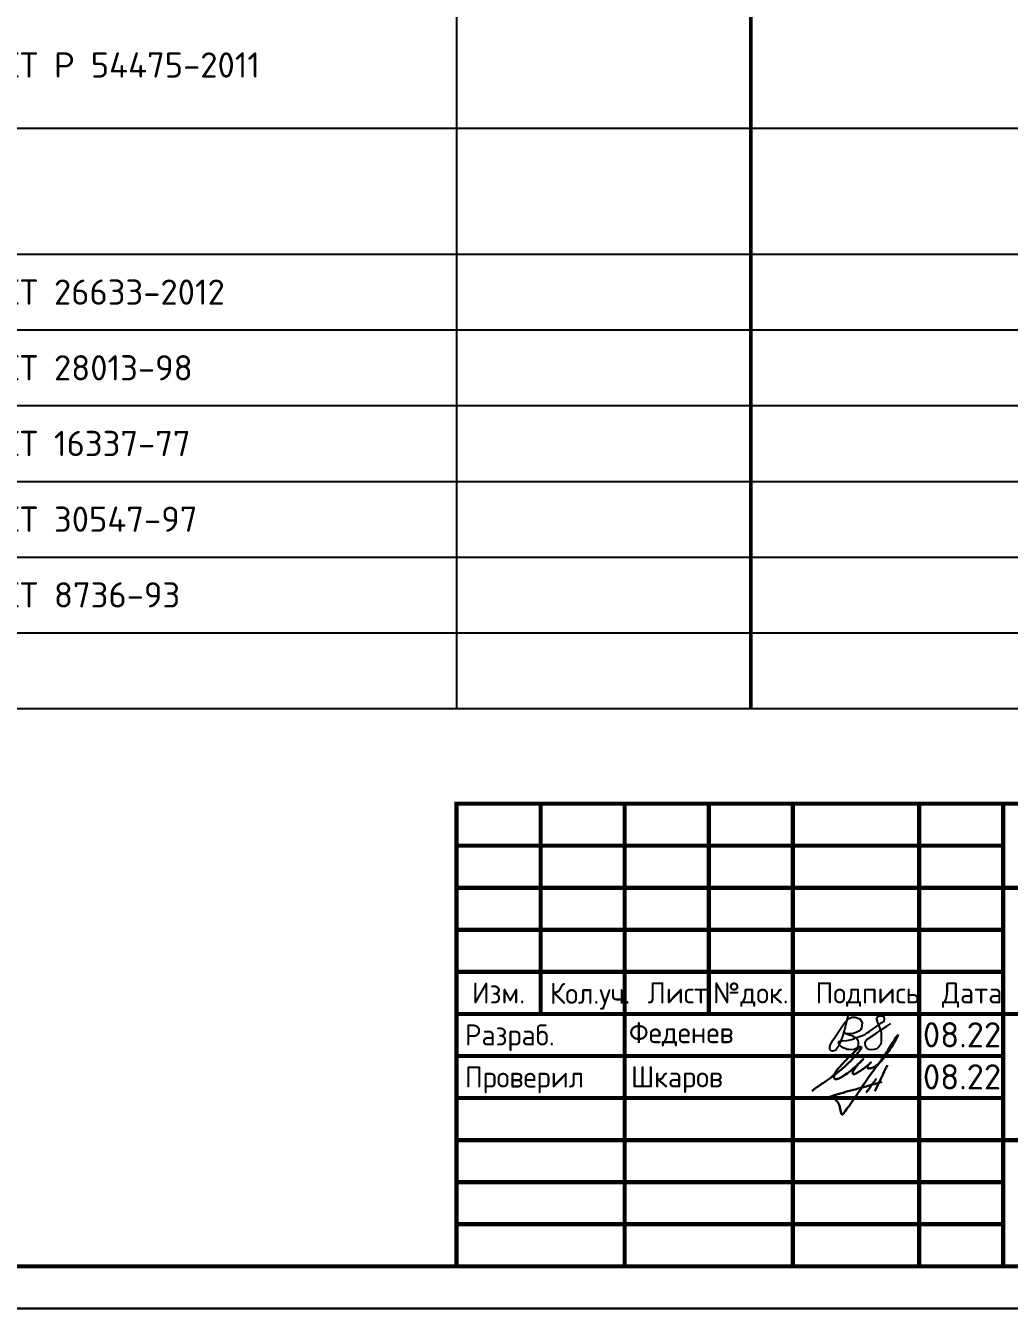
# Model space of a CAD drawing. Header units: millimetres. Extents: x 1601 to 14530, y 1157 to 3820.
# Drawn here: x 12892.2 to 13009.2, y 2831 to 2983.5 of the extents above; entities that cross this region are included whole.
import ezdxf
from ezdxf.enums import TextEntityAlignment as Align

# ---------------------------------------------------------------- set-up
doc = ezdxf.new("R2010")
doc.units = ezdxf.units.MM
for name, color, linetype, lineweight in [('Размерный', 4, 'Continuous', 30), ('Размеры на чертеже', 250, 'Continuous', 25), ('таблица', 250, 'Continuous', 35)]:
    doc.layers.add(name, color=color, linetype=linetype, lineweight=lineweight)
doc.layers.add('рамка', color=7, linetype='Continuous')
doc.styles.add('-ISOCPEUR-', font='isocpeur.TTF')
doc.styles.add('GOST', font='GOST Common.ttf')

# ---------------------------------------------------------------- blocks, each defined once
blk = doc.blocks.new('*T338')
at = {"layer": 'таблица', "color": 7, "lineweight": 50, "transparency": 16777216}
for p, q in [((0, 0), (395, 0)), ((0, 0), (0, -20.43)), ((20, 0), (20, -20.43)), ((150, 0), (150, -20.43)), ((210, 0), (210, -20.43)), ((245, 0), (245, -20.43)), ((290, 0), (290, -20.43)), ((310, 0), (310, -20.43)), ((330, 0), (330, -20.43)), ((355, 0), (355, -20.43)), ((395, 0), (395, -20.43))]:
    blk.add_line(p, q, dxfattribs=at)
at = {"layer": 'таблица', "color": 0, "lineweight": 50, "transparency": 16777216}
for p, q in [((0, -20.43), (150, -20.43)), ((0, -20.43), (0, -220.68)), ((20, -20.43), (20, -29.43)), ((210, -20.43), (395, -20.43)), ((210, -20.43), (210, -65.65)), ((245, -20.43), (245, -84.33)), ((395, -20.43), (395, -220.68)), ((20, -47.65), (20, -220.68)), ((355, -56.65), (355, -65.65)), ((290, -65.65), (290, -75.11)), ((310, -65.65), (310, -84.33)), ((330, -65.65), (330, -84.33)), ((210, -75.11), (210, -102.33)), ((245, -102.33), (245, -220.68)), ((290, -121.68), (290, -220.68)), ((355, -166.68), (355, -175.68)), ((330, -175.68), (330, -184.68)), ((355, -193.68), (355, -220.68)), ((0, -202.68), (20, -202.68)), ((330, -202.68), (355, -202.68)), ((330, -211.68), (330, -220.68))]:
    blk.add_line(p, q, dxfattribs=at)
at = {"layer": 'таблица', "color": 0, "linetype": 'ByBlock', "lineweight": 50, "transparency": 16777216}
for p, q in [((150, -20.43), (210, -20.43)), ((150, -20.43), (150, -47.65)), ((290, -20.43), (290, -56.65)), ((310, -20.43), (310, -65.65)), ((330, -20.43), (330, -56.65)), ((150, -56.65), (150, -220.68)), ((290, -75.11), (290, -121.68)), ((245, -84.33), (245, -102.33)), ((310, -84.33), (310, -220.68)), ((330, -84.33), (330, -166.68)), ((330, -184.68), (330, -193.68))]:
    blk.add_line(p, q, dxfattribs=at)
at = {"layer": 'таблица', "color": 0, "linetype": 'ByBlock', "lineweight": -2, "transparency": 16777216}
for p, q in [((355, -20.43), (355, -56.65)), ((20, -29.43), (20, -47.65)), ((210, -29.43), (290, -29.43)), ((355, -29.43), (395, -29.43)), ((355, -38.65), (395, -38.65)), ((150, -47.65), (150, -56.65)), ((210, -56.65), (290, -56.65)), ((290, -56.65), (290, -65.65)), ((330, -56.65), (355, -56.65)), ((330, -56.65), (330, -65.65)), ((20, -65.65), (150, -65.65)), ((210, -65.65), (210, -75.11)), ((290, -65.65), (330, -65.65)), ((355, -65.65), (355, -166.68)), ((330, -75.11), (355, -75.11)), ((210, -84.33), (290, -84.33)), ((210, -93.33), (290, -93.33)), ((310, -93.33), (355, -93.33)), ((210, -102.33), (245, -102.33)), ((210, -102.33), (210, -220.68)), ((245, -121.68), (290, -121.68)), ((330, -166.68), (355, -166.68)), ((330, -166.68), (330, -175.68)), ((355, -175.68), (355, -193.68)), ((310, -184.68), (330, -184.68)), ((330, -193.68), (355, -193.68)), ((330, -193.68), (330, -211.68)), ((310, -211.68), (330, -211.68)), ((310, -220.68), (330, -220.68))]:
    blk.add_line(p, q, dxfattribs=at)
at = {"layer": 'таблица', "color": 0, "lineweight": 25, "transparency": 16777216}
for p, q in [((0, -29.43), (20, -29.43)), ((0, -38.65), (20, -38.65)), ((210, -38.65), (290, -38.65)), ((0, -47.65), (20, -47.65)), ((210, -47.65), (290, -47.65)), ((355, -47.65), (395, -47.65)), ((0, -56.65), (20, -56.65)), ((355, -56.65), (395, -56.65)), ((0, -65.65), (20, -65.65)), ((210, -65.65), (290, -65.65)), ((330, -65.65), (395, -65.65)), ((0, -75.11), (20, -75.11)), ((210, -75.11), (290, -75.11)), ((310, -75.11), (330, -75.11)), ((355, -75.11), (395, -75.11)), ((0, -84.33), (20, -84.33)), ((310, -84.33), (395, -84.33)), ((0, -93.33), (20, -93.33)), ((355, -93.33), (395, -93.33)), ((0, -102.33), (20, -102.33)), ((355, -102.33), (395, -102.33)), ((0, -111.33), (20, -111.33)), ((210, -111.33), (245, -111.33)), ((355, -111.33), (395, -111.33)), ((0, -121.68), (20, -121.68)), ((210, -121.68), (245, -121.68)), ((355, -121.68), (395, -121.68)), ((0, -136.68), (20, -136.68)), ((210, -136.68), (290, -136.68)), ((355, -136.68), (395, -136.68)), ((0, -151.68), (20, -151.68)), ((210, -151.68), (290, -151.68)), ((355, -151.68), (395, -151.68)), ((0, -166.68), (20, -166.68)), ((210, -166.68), (290, -166.68)), ((355, -166.68), (395, -166.68)), ((0, -175.68), (20, -175.68)), ((210, -175.68), (290, -175.68)), ((330, -175.68), (395, -175.68)), ((0, -184.68), (20, -184.68)), ((210, -184.68), (290, -184.68)), ((330, -184.68), (395, -184.68)), ((0, -193.68), (20, -193.68)), ((210, -193.68), (290, -193.68)), ((355, -193.68), (395, -193.68)), ((210, -202.68), (290, -202.68)), ((355, -202.68), (395, -202.68)), ((0, -211.68), (20, -211.68)), ((210, -211.68), (290, -211.68)), ((330, -211.68), (395, -211.68)), ((0, -220.68), (20, -220.68)), ((210, -220.68), (290, -220.68)), ((330, -220.68), (395, -220.68))]:
    blk.add_line(p, q, dxfattribs=at)
at = {"layer": 'таблица', "color": 0, "linetype": 'ByBlock', "lineweight": 25, "transparency": 16777216}
for p, q in [((20, -29.43), (210, -29.43)), ((290, -29.43), (355, -29.43)), ((20, -38.65), (210, -38.65)), ((290, -38.65), (355, -38.65)), ((20, -47.65), (210, -47.65)), ((290, -47.65), (355, -47.65)), ((20, -56.65), (210, -56.65)), ((290, -56.65), (330, -56.65)), ((150, -65.65), (210, -65.65)), ((20, -75.11), (210, -75.11)), ((290, -75.11), (310, -75.11)), ((20, -84.33), (210, -84.33)), ((290, -84.33), (310, -84.33)), ((20, -93.33), (210, -93.33)), ((290, -93.33), (310, -93.33)), ((20, -102.33), (210, -102.33)), ((245, -102.33), (355, -102.33)), ((20, -111.33), (210, -111.33)), ((245, -111.33), (355, -111.33)), ((20, -121.68), (210, -121.68)), ((290, -121.68), (355, -121.68)), ((20, -136.68), (210, -136.68)), ((290, -136.68), (355, -136.68)), ((20, -151.68), (210, -151.68)), ((290, -151.68), (355, -151.68)), ((20, -166.68), (210, -166.68)), ((290, -166.68), (330, -166.68)), ((20, -175.68), (210, -175.68)), ((290, -175.68), (330, -175.68)), ((20, -184.68), (210, -184.68)), ((290, -184.68), (310, -184.68)), ((20, -193.68), (210, -193.68)), ((290, -193.68), (330, -193.68)), ((20, -202.68), (210, -202.68)), ((290, -202.68), (330, -202.68)), ((20, -211.68), (210, -211.68)), ((290, -211.68), (310, -211.68)), ((20, -220.68), (210, -220.68)), ((290, -220.68), (310, -220.68))]:
    blk.add_line(p, q, dxfattribs=at)
at = {"layer": 'таблица', "color": 7, "transparency": 16777216, "char_height": 3, "attachment_point": 5, "style": '-ISOCPEUR-'}
for s, insert, width in [('Ед. изме-ре- ния', (300, -10.22), 17), ('Тип, марка, обозначение документа, опросного листа', (180, -10.22), 57), ('Масса 1 ед., кг.', (342.5, -10.22), 22), ('Поз.', (10, -10.22), 17), ('Наименование и техническая характеристика', (85, -10.22), 127), ('Код продукции', (227.5, -10.22), 32), ('Поставщик', (267.5, -10.22), 42), ('Коли-чест-во', (320, -10.22), 17), ('Примечание', (375, -10.22), 37), ('ФБС 1', (10, -34.04), 17), ('ФБС 2', (10, -43.15), 17), ('Б-3', (10, -52.15), 17), ('Б-3', (10, -61.15), 17), ('809', (342.5, -61.15), 22), ('4', (320, -70.38), 20), ('1', (10, -79.72), 17), ('2', (320, -79.72), 17), ('2963', (342.5, -79.72), 22), ('2', (10, -88.83), 17), ('3', (10, -97.83), 17), ('4', (10, -106.83), 17), ('5', (10, -116.51), 17), ('6', (10, -129.18), 17), ('7', (10, -144.18), 17)]:
    blk.add_mtext(s, dxfattribs=dict(at, insert=insert, width=width))
at = {"layer": 'таблица', "color": 0, "transparency": 16777216, "char_height": 3, "style": '-ISOCPEUR-'}
for s, insert, width, attachment_point in [('{\\fGOST Common|b0|i0|c204|p34;\\L\\C256;Тепловая камера ТК-8013}', (21.5, -24.93), 127, 4), ('ФБС 24.4.6 - Т', (21.5, -34.04), 127, 4), ('ГОСТ 13579- 2018', (151.5, -34.04), 57, 4), ('шт', (300, -34.04), 17, 5), ('13', (320, -34.04), 17, 5), ('1300', (342.5, -34.04), 22, 5), ('ФБС 9.4.6 - Т', (21.5, -43.15), 127, 4), ('ГОСТ 13579- 2018', (151.5, -43.15), 57, 4), ('шт', (300, -43.15), 17, 5), ('18', (320, -43.15), 17, 5), ('500', (342.5, -43.15), 22, 5), ('Балка перекрытия Б2', (21.5, -52.15), 127, 4), ('3.006.1-8, вып.1-2', (151.5, -52.15), 57, 4), ('шт', (300, -52.15), 17, 5), ('1', (320, -52.15), 17, 5), ('430', (342.5, -52.15), 22, 5), ('Балка перекрытия Б5', (21.5, -61.15), 127, 4), ('3.006.1-8, вып.1-2', (151.5, -61.15), 57, 4), ('шт', (300, -61.15), 17, 5), ('2', (320, -61.15), 17, 5), ('Стремянка СМ1', (21.5, -70.38), 127, 4), (' СМ1', (151.5, -70.38), 57, 4), ('шт', (300, -70.38), 17, 5), ('31.1', (342.5, -70.38), 22, 5), ('ВП 31-18 (2отв)', (21.5, -79.72), 127, 4), ('РК 2303-86', (151.5, -79.72), 57, 4), ('шт', (300, -79.72), 17, 5), ('Люк С (В125) К.1-60', (21.5, -88.83), 127, 4), ('ГОСТ 3634-2019', (151.5, -88.83), 57, 4), ('шт', (300, -88.83), 17, 5), ('4', (320, -88.83), 17, 5), ('70', (342.5, -88.83), 22, 5), ('      50*5, L=530', (21.5, -97.83), 127, 4), ('1,8', (342.5, -97.83), 22, 5), ('ГОСТ 8509-93', (151.5, -97.83), 57, 4), ('шт', (300, -97.83), 17, 5), ('4', (320, -97.83), 17, 5), ('%%C12А400, L=550', (21.5, -106.83), 127, 4), ('0,5', (342.5, -106.83), 22, 5), ('{\\C0;ГОСТ 34028-2016}', (151.5, -106.83), 57, 4), ('шт', (300, -106.83), 17, 5), ('8', (320, -106.83), 17, 5), ('%%C10А400, L=680', (21.5, -116.51), 127, 4), ('{\\C0;ГОСТ 34028-2016}', (151.5, -116.51), 57, 4), ('44', (320, -116.51), 17, 5), ('0,4', (342.5, -116.51), 22, 5), ('шт', (300, -116.51), 17, 5), ('\\A1;Футляр труба  {\\H0.7x;\\S219*7,0 ГОСТ 3262-75/В Ст 20 ГОСТ 10705-80 ;}', (21.5, -129.18), 127, 4), ('{\\W0.9;\\T0.95;ГОСТ 3262-75/ГОСТ 10705-80}', (151.5, -129.18), 57, 4), ('0.60', (320, -129.18), 17, 5), ('36,60', (342.5, -129.18), 22, 5), ('м', (300, -129.18), 17, 5), ('Труба ПВХ DN 160 мм с кольцевой жесткость SN8', (21.5, -144.18), 127, 4), ('ГОСТ Р 54475-2011', (151.5, -144.18), 57, 4), ('3,00', (320, -144.18), 17, 5), ('3,69', (342.5, -144.18), 22, 5), ('м', (300, -144.18), 17, 5), ('{\\LМатериалы}', (21.5, -159.18), 127, 4), ('\\A1;Бетон В15, F150, W4 (днище, местные заделки) ', (21.5, -171.18), 127, 4), ('\\A1;м{\\H0.7x;\\S3^ ;}', (300, -171.18), 17, 5), ('ГОСТ 26633-2012', (151.5, -171.18), 57, 4), ('7,1', (320, -171.18), 17, 5), ('Раствор кладочный цеметный М100, Пк2', (21.5, -180.18), 127, 4), ('\\A1;м{\\H0.7x;\\S3^ ;}', (300, -180.18), 17, 5), ('2,6', (320, -180.18), 17, 5), ('ГОСТ 28013-98', (151.5, -180.18), 57, 4), ('Мембрана "Planter"', (21.5, -189.18), 127, 4), ('\\A1;м{\\H0.7x;\\S2^ ;}', (300, -189.18), 17, 5), ('ГОСТ 16337-77', (151.5, -189.18), 57, 4), ('60', (320, -189.18), 17, 5), ('Техноэласт ЭПП', (21.5, -198.18), 127, 4), ('ГОСТ 30547-97', (151.5, -198.18), 57, 4), ('\\A1;м{\\H0.7x;\\S2^ ;}', (300, -198.18), 17, 5), ('120', (320, -198.18), 17, 5), ('{\\W0.9;\\T0.9;Песок строительный с коэффициентом 20 м/сут. }', (21.5, -207.18), 127, 4), ('ГОСТ 8736-93', (151.5, -207.18), 57, 4), ('\\A1;м{\\H0.7x;\\S3^ ;}', (300, -207.18), 17, 5), ('3,2', (320, -207.18), 17, 5)]:
    blk.add_mtext(s, dxfattribs=dict(at, insert=insert, width=width, attachment_point=attachment_point))
blk = doc.blocks.new('*U427')
blk.add_lwpolyline([(0, 0), (420, 0), (420, -297), (0, -297)], close=True)
at = {"const_width": 0.5}
blk.add_lwpolyline([(20, -5), (415, -5), (415, -292), (20, -292)], close=True, dxfattribs=at)
for points in [[(230, -292), (230, -237), (415, -237)], [(240, -237), (240, -262)], [(250, -237), (250, -292)], [(260, -237), (260, -262)], [(270, -237), (270, -292)], [(285, -237), (285, -292)], [(295, -237), (295, -292)], [(230, -242), (295, -242)], [(230, -247), (295, -247)], [(295, -247), (415, -247)], [(230, -252), (295, -252)], [(230, -257), (295, -257)], [(230, -262), (415, -262)], [(230, -267), (295, -267)], [(230, -272), (295, -272)], [(230, -277), (295, -277)], [(295, -277), (415, -277)], [(230, -282), (295, -282)], [(230, -287), (295, -287)]]:
    blk.add_lwpolyline(points, dxfattribs=at)
at = {"style": 'GOST'}
for s, p in [('Изм.', (235, -259.5)), ('Кол.уч.', (245.89, -259.55)), ('Лист', (256.3, -259.5)), ('№док.', (265, -259.5)), ('Подпись', (278.88, -259.5)), ('Дата', (291.31, -259.5))]:
    blk.add_text(s, height=2.5, dxfattribs=at).set_placement(p, align=Align.MIDDLE_CENTER)
for s, p in [('Разраб.', (231, -264.5)), ('Проверил', (231, -269.5))]:
    blk.add_text(s, height=2.5, dxfattribs=at).set_placement(p, align=Align.MIDDLE_LEFT)
blk.add_attdef('РАЗРАБОТАЛ', text='', height=2.5, dxfattribs=at).set_placement((250.5, -264.22), align=Align.MIDDLE_LEFT)
blk.add_attdef('ПРОВЕРИЛ', (250.75, -270.73), '', height=2.5, dxfattribs=at)
at = {"style": 'GOST', "flags": 8}
for tag, p in [('ЛИСТ', (387.6, -271.87)), ('ЛИСТОВ', (405.3, -271.86)), ('ФОРМАТ', (380.97, -294.75))]:
    blk.add_attdef(tag, text='', height=3, dxfattribs=at).set_placement(p, align=Align.MIDDLE_CENTER)
blk.add_attdef('ИМЯ_ЧЕРТЕЖА_001', (321.53, -284.99), '', height=3, dxfattribs=at)
blk = doc.blocks.new('подпись')
at = {"lineweight": 30}
for points in [[(-0.82, -1.23), (-0.21, -0.8), (0.43, -0.36), (0.86, -0.08), (1.32, 0.25), (2, 0.77), (2.8, 1.4), (3.27, 1.83), (3.84, 2.36), (4.46, 3.07), (5.01, 3.73), (5.08, 3.95), (5.01, 4.03), (4.91, 4), (4.76, 3.88), (4.33, 3.49), (3.4, 2.58), (2.34, 1.43), (1.83, 0.48), (1.87, 0.23), (1.99, 0.16), (2.17, 0.16), (2.41, 0.25), (3.02, 0.6), (3.71, 1.09), (4.34, 1.62), (5.32, 2.55), (4.75, 1.98), (4.27, 1.36), (4.08, 1.05), (4.07, 0.85), (4.11, 0.78), (4.25, 0.78), (4.42, 0.84), (4.78, 1.05), (5.16, 1.3), (5.47, 1.51), (5.72, 1.73), (6.05, 1.99), (6.23, 2.18), (5.94, 1.88), (5.8, 1.63), (5.8, 1.5), (5.89, 1.44), (6.13, 1.46), (6.57, 1.6), (6.9, 1.79), (7.5, 2.39), (8.04, 3.08), (8.61, 3.92), (9.15, 4.76), (9.43, 5.33), (8, 3.26), (6.29, 0.88), (3.58, -3.07), (3.05, -3.8), (2.85, -4.05), (2.49, -2.98), (2.12, -2.39), (1.3, -1.96), (1.02, -2.03), (2.91, -1.44), (4.7, -0.96), (7.51, -0.15)], [(8.19, 1.85), (6.68, -1.27)], [(6.86, 0.23), (5.67, -1.43)]]:
    blk.add_spline(points, degree=3, dxfattribs=at)
blk = doc.blocks.new('Подпись Леха')
at = {"layer": 'рамка'}
blk.add_blockref('подпись', (2.7, 0.11), dxfattribs=at)

msp = doc.modelspace()

# ---------------------------------------------------------------- linework, layer by layer
msp.add_line((12602.6464, 2830.9949), (13320.0553, 2830.9949))
msp.add_lwpolyline([(12989.9958, 2865.7886), (12989.8956, 2865.267), (12989.687, 2864.4099), (12989.3702, 2863.3288), (12988.9062, 2862.1683), (12988.5874, 2861.6974), (12988.3939, 2861.5982), (12988.2001, 2861.574), (12988.0113, 2861.5982), (12987.9144, 2861.7095), (12987.8659, 2861.8934), (12987.8708, 2862.1016), (12987.9676, 2862.363), (12988.271, 2862.9226), (12989.5449, 2864.8369), (12990.0414, 2865.4106), (12990.4913, 2865.6045), (12990.8715, 2865.5967), (12991.4377, 2865.4339), (12991.7015, 2864.961), (12991.6782, 2864.5733), (12991.6209, 2864.3103), (12991.5045, 2864.126), (12991.3007, 2863.9417), (12990.99, 2863.7864), (12990.6309, 2863.6846), (12990.3202, 2863.6264), (12990.0533, 2863.6361), (12989.796, 2863.6454), (12989.5583, 2863.7573), (12989.5007, 2863.7742), (12989.7565, 2863.664), (12989.9636, 2863.5748), (12990.1553, 2863.5068), (12990.4754, 2863.4154), (12990.701, 2863.3087), (12990.9107, 2863.2096), (12991.0486, 2863.1137), (12991.2001, 2862.8431), (12991.2235, 2862.5932), (12991.2468, 2862.3455), (12991.1922, 2862.1013), (12990.9969, 2861.8826), (12990.7547, 2861.7733), (12990.4577, 2861.742), (12990.1686, 2861.7577), (12989.925, 2861.7708), (12989.6999, 2861.8748), (12989.4616, 2861.9848), (12989.2783, 2862.0694), (12989.1686, 2862.1715), (12989.03, 2862.3005), (12988.9459, 2862.5115), (12988.9508, 2862.7021), (12989.0632, 2862.7656), (12989.3956, 2862.7998), (12989.896, 2862.8513), (12990.3049, 2862.9366), (12990.5979, 2862.9977), (12990.8475, 2863.1076), (12991.2826, 2863.2639), (12991.7568, 2863.4251), (12992.1185, 2863.5962), (12992.3192, 2863.7382), (12992.6174, 2863.9493), (12993.0161, 2864.2315), (12993.3995, 2864.5029), (12993.697, 2864.7135), (12994.0615, 2864.9715), (12994.3158, 2865.1515), (12994.3685, 2865.3954), (12994.3137, 2865.5987), (12994.1416, 2865.7081), (12993.8914, 2865.7238), (12993.641, 2865.6925), (12993.4895, 2865.5995), (12993.4357, 2865.4185), (12993.4651, 2865.218), (12993.5385, 2864.9979), (12993.7146, 2864.6017), (12993.9054, 2864.054), (12993.9544, 2863.7899), (12993.9691, 2863.472), (12993.9857, 2862.7352), (12993.9387, 2862.3983), (12993.6958, 2862.0771), (12993.4528, 2861.8656), (12993.1393, 2861.7716), (12992.7944, 2861.7247), (12992.4888, 2861.7638), (12992.2536, 2861.9127), (12992.1282, 2862.1712), (12992.0577, 2862.4688), (12992.0968, 2862.7508), (12992.2615, 2862.9701), (12993.4057, 2863.7065), (12993.8368, 2864.012), (12994.6441, 2864.5368), (12995.1181, 2864.845)])

# ---------------------------------------------------------------- block references
for name, p in [('*T338', (12733.4801, 3122.9949)), ('Подпись Леха', (12983.8359, 2857.9637))]:
    msp.add_blockref(name, p)
at = {"layer": 'Размеры на чертеже', "lineweight": 90}
ref = msp.add_blockref('*U427', (12713.4801, 3127.9949), dxfattribs=at)
ref.add_attrib('РАЗРАБОТАЛ', 'Феденев', dxfattribs={"layer": '0', "height": 2.5, "style": 'GOST'}).set_placement((12963.9807, 2863.7707), align=Align.MIDDLE_LEFT)
ref.add_attrib('ПРОВЕРИЛ', 'Шкаров', (12964.2291, 2857.2656), dxfattribs={"layer": '0', "height": 2.5, "style": 'GOST'})

# ---------------------------------------------------------------- texts
at = {"layer": 'Размерный', "color": 0, "style": '-ISOCPEUR-'}
for p in [(12998.9357, 2862.0174), (12998.9357, 2857.0174)]:
    msp.add_text('08.22', height=3, dxfattribs=at).set_placement(p)

doc.saveas('drawing.dxf')
